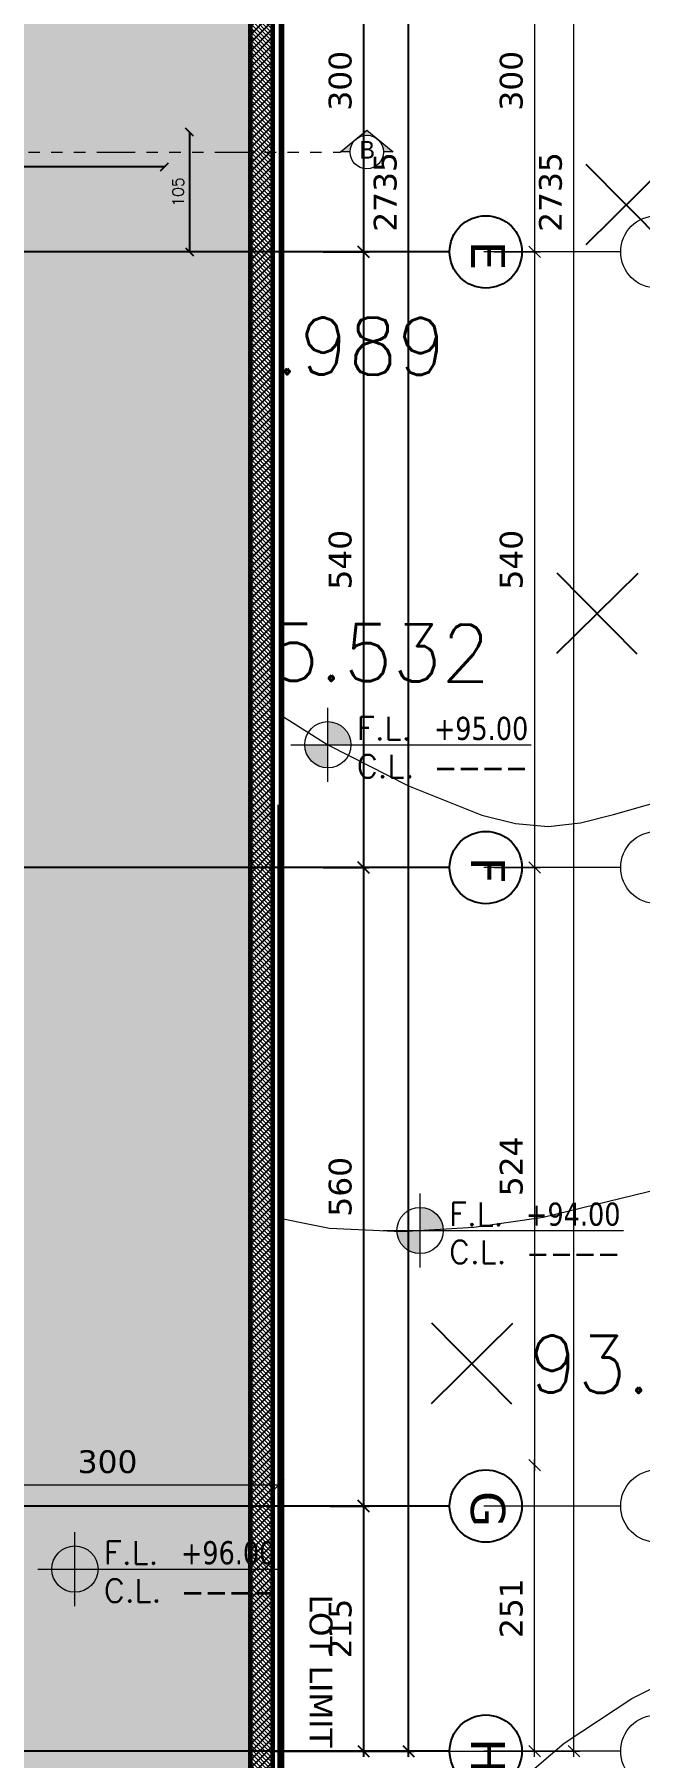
# Model space of a CAD drawing. Header units: inches. Extents: x -48 to 777, y -156 to 510.
# Drawn here: x 607.99 to 613.29, y 127.65 to 142.76 of the extents above; entities that cross this region are included whole.
import ezdxf
from ezdxf.enums import TextEntityAlignment as Align

# ---------------------------------------------------------------- set-up
doc = ezdxf.new("R2010")
doc.units = ezdxf.units.IN
doc.header["$MEASUREMENT"] = 0
doc.set_wipeout_variables(frame=1)
for name, pattern in [('ACAD_ISO06W100', [36, 24, -3, 0, -3, 0, -3, 0, -3]), ('ACAD_ISO10W100', [18, 12, -3, 0, -3]), ('NUHA', [1.45, 0.75, -0.25, 0.2, -0.25])]:
    doc.linetypes.add(name, pattern=pattern)
doc.layers.get('Defpoints').update_dxf_attribs({"lineweight": 5})
for name, color, linetype, lineweight in [('A-ANNOTATION', 34, 'Continuous', 5), ('A-AXIS', 253, 'ACAD_ISO10W100', 5), ('A-AXIS ST', 251, 'ACAD_ISO10W100', 5), ('A-DIM', 9, 'Continuous', 5), ('A-LEVELS', 139, 'Continuous', 20), ('A-LIMIT LOT', 235, 'ACAD_ISO10W100', 20), ('A-PILLARS', 1, 'Continuous', 60), ('A-SIGNS1', 20, 'Continuous', 15), ('A-SIGNS2', 30, 'Continuous', 15), ('A-TEXT', 50, 'Continuous', 15), ('C-STONE', 42, 'Continuous', 30), ('H-PILLARS', 61, 'Continuous', 5)]:
    doc.layers.add(name, color=color, linetype=linetype, lineweight=lineweight)
doc.layers.add('HH-DARK GREY', color=7, linetype='Continuous', lineweight=5, true_color=0x404040)
for name, color, linetype in [('pts pc', 7, 'Continuous'), ('Str-Axes', 8, 'Continuous'), ('str-sunken-slabs', 5, 'Continuous'), ('str-walls', 5, 'Continuous')]:
    doc.layers.add(name, color=color, linetype=linetype)
doc.styles.add('2mm', font='simplex.shx', dxfattribs={"height": 0.5})
doc.styles.add('ROMAN', font='ROMANS.SHX')
doc.styles.add('ROMAND', font='verdana.ttf')
doc.styles.add('ROMANS', font='romans__.ttf', dxfattribs={"height": 0.14})
doc.styles.add('Stretch', font='GOTHIC.TTF', dxfattribs={"width": 0.75, "height": 0.2})
doc.dimstyles.new('M-1.100', dxfattribs={"dimtxt": 0.2, "dimasz": 0.1, "dimexe": 0.05, "dimexo": 0.05, "dimgap": 0.1, "dimtad": 1, "dimlfac": 100, "dimrnd": 0.5, "dimzin": 9, "dimdsep": 46, "dimtxsty": 'ROMAND', "dimblk": 'OBLIQUE', "dimcen": 1, "dimdle": 0.05, "dimclrd": 256, "dimclre": 256, "dimclrt": 2, "dimadec": 0, "dimazin": 0, "dimtfac": 0.666667, "dimtmove": 2, "dimatfit": 3, "dimfxl": 0.04, "dimtolj": 1, "dimtzin": 5, "dimlwd": -1, "dimlwe": -1, "dimarcsym": 0})
doc.dimstyles.new('structure', dxfattribs={"dimtxt": 0.1, "dimasz": 0.07, "dimexe": 0.18, "dimexo": 1, "dimgap": 0.05, "dimtad": 1, "dimdec": 1, "dimlfac": 100, "dimrnd": 0.5, "dimdsep": 46, "dimtxsty": 'ROMAN', "dimblk1": 'OBLIQUE', "dimblk2": 'OBLIQUE', "dimsah": 1, "dimcen": 0.009, "dimse1": 1, "dimse2": 1, "dimclrd": 4, "dimclre": 9, "dimclrt": 1, "dimadec": 0, "dimazin": 0, "dimtfac": 0.066667, "dimtdec": 1, "dimtix": 1, "dimtmove": 2, "dimatfit": 3, "dimldrblk": 'OBLIQUE', "dimfxl": 0.18, "dimtolj": 1, "dimarcsym": 0})

# ---------------------------------------------------------------- blocks, each defined once
blk = doc.blocks.new('_Oblique')
at = {"color": 0, "linetype": 'ByBlock', "lineweight": -2}
blk.add_line((-0.5, -0.5), (0.5, 0.5), dxfattribs=at)
blk = doc.blocks.new('*D975')
at = {"layer": 'A-DIM', "transparency": 16777216}
for p, q in [((-315969.27, -27927.068), (-315972.37, -27927.068)), ((-315972.32, -27928.435), (-315972.32, -27927.018)), ((-315969.32, -27928.435), (-315969.32, -27927.018))]:
    blk.add_line(p, q, dxfattribs=at)
at = {"layer": 'Defpoints', "color": 0, "transparency": 16777216}
for p in [(-315972.32, -27927.068), (-315972.32, -27928.485), (-315969.32, -27928.485)]:
    blk.add_point(p, dxfattribs=at)
at = {"layer": 'A-DIM', "transparency": 16777216, "xscale": 0.1, "yscale": 0.1, "zscale": 0.1, "rotation": 180}
blk.add_blockref('_Oblique', (-315972.32, -27927.068), dxfattribs=at)
at = {"layer": 'A-DIM', "transparency": 16777216, "xscale": 0.1, "yscale": 0.1, "zscale": 0.1}
blk.add_blockref('_Oblique', (-315969.32, -27927.068), dxfattribs=at)
at = {"layer": 'A-DIM', "color": 2, "transparency": 16777216, "insert": (-315970.82, -27926.864), "char_height": 0.2, "attachment_point": 5, "style": 'ROMAND'}
blk.add_mtext('\\A1;300', dxfattribs=at)
blk = doc.blocks.new('GXFHGCGFCD')
at = {"layer": 'A-SIGNS1', "linetype": 'NUHA'}
h = blk.add_hatch(color=256, dxfattribs=at)
h.paths.add_polyline_path([(90.382, 61.33), (90.382, 61.17), (90.542, 61.17, 0.414214)])
h.paths.add_polyline_path([(90.382, 61.17), (90.222, 61.17, 0.414214), (90.382, 61.01)])
at = {"layer": 'A-SIGNS1'}
for p, q in [((90.382, 60.914), (90.382, 61.426)), ((90.126, 61.17), (91.79, 61.17))]:
    blk.add_line(p, q, dxfattribs=at)
blk.add_circle((90.382, 61.17), 0.16, dxfattribs=at)
blk = doc.blocks.new('DGXFHXFGDFD')
at = {"layer": 'A-SIGNS1'}
blk.add_blockref('GXFHGCGFCD', (0, 0), dxfattribs=at)
at = {"layer": 'A-SIGNS2', "linetype": 'NUHA', "style": 'ROMANS'}
for s, p in [('F.L.', (90.583, 61.203)), ('C.L.', (90.583, 60.941))]:
    blk.add_text(s, height=0.16, dxfattribs=at).set_placement(p)
at = {"layer": 'A-SIGNS2', "style": 'ROMANS', "width": 0.910135, "flags": 4}
for tag, p, p2 in [('NIV.FINI', (91.116, 61.203), (91.79, 61.203)), ('NIV.BETON', (91.116, 60.941), (91.79, 60.941))]:
    blk.add_attdef(tag, text='', height=0.16, dxfattribs=at).set_placement(p, p2, align=Align.FIT)
blk = doc.blocks.new('ZDGFHGCGFF')
h = blk.add_hatch(color=256)
h.paths.add_polyline_path([(94.0863, 59.8041), (94.1509, 59.726, 0.223535), (94.0863, 59.7564)])
h.paths.add_polyline_path([(94.1509, 59.726), (94.1951, 59.6725), (94.1509, 59.6191, 0.17452), (94.1701, 59.6725, 0.17452)])
h.paths.add_polyline_path([(94.0863, 59.5887, 0.223535), (94.1509, 59.6191), (94.0863, 59.541)])
for p, q in [((94.0863, 59.7564), (94.0863, 59.8041)), ((94.0863, 59.8041), (94.1951, 59.6725)), ((94.1951, 59.6725), (94.0863, 59.541)), ((94.0863, 59.541), (94.0863, 59.5887))]:
    blk.add_line(p, q)
blk.add_circle((94.0863, 59.6725), 0.0839)
blk = doc.blocks.new('ZDGFHGCJHGHFG')
at = {"layer": 'A-SIGNS1', "rotation": 90}
blk.add_blockref('ZDGFHGCGFF', (154.0776, -34.4137), dxfattribs=at)
at = {"layer": 'A-SIGNS2', "linetype": 'ACAD_ISO06W100', "ltscale": 0.01, "style": 'Stretch', "flags": 12}
blk.add_attdef('A', text='', height=0.0883, dxfattribs=at).set_placement((94.4069, 59.6837), align=Align.MIDDLE)
blk = doc.blocks.new('*D552')
at = {"layer": 'A-DIM', "transparency": 16777216}
for p, q in [((656.51, 319.069), (656.914, 319.069)), ((656.864, 319.119), (656.864, 316.018)), ((656.51, 316.068), (656.914, 316.068))]:
    blk.add_line(p, q, dxfattribs=at)
at = {"layer": 'Defpoints', "color": 0, "transparency": 16777216}
for p in [(656.46, 319.069), (656.46, 316.068), (656.864, 316.068)]:
    blk.add_point(p, dxfattribs=at)
at = {"layer": 'A-DIM', "transparency": 16777216, "xscale": 0.1, "yscale": 0.1, "zscale": 0.1}
for p, rotation in [((656.864, 319.069), 90), ((656.864, 316.068), 270)]:
    blk.add_blockref('_Oblique', p, dxfattribs=dict(at, rotation=rotation))
at = {"layer": 'A-DIM', "color": 2, "transparency": 16777216, "insert": (656.66, 317.569), "char_height": 0.2, "attachment_point": 5, "rotation": 90, "style": 'ROMAND'}
blk.add_mtext('\\A1;300', dxfattribs=at)
blk = doc.blocks.new('*D553')
at = {"layer": 'A-DIM', "transparency": 16777216}
for p, q in [((656.51, 316.068), (656.914, 316.068)), ((656.864, 316.118), (656.864, 310.618)), ((656.51, 310.668), (656.914, 310.668))]:
    blk.add_line(p, q, dxfattribs=at)
at = {"layer": 'Defpoints', "color": 0, "transparency": 16777216}
for p in [(656.46, 316.068), (656.46, 310.668), (656.864, 310.668)]:
    blk.add_point(p, dxfattribs=at)
at = {"layer": 'A-DIM', "transparency": 16777216, "xscale": 0.1, "yscale": 0.1, "zscale": 0.1}
for p, rotation in [((656.864, 316.068), 90), ((656.864, 310.668), 270)]:
    blk.add_blockref('_Oblique', p, dxfattribs=dict(at, rotation=rotation))
at = {"layer": 'A-DIM', "color": 2, "transparency": 16777216, "insert": (656.66, 313.368), "char_height": 0.2, "attachment_point": 5, "rotation": 90, "style": 'ROMAND'}
blk.add_mtext('\\A1;540', dxfattribs=at)
blk = doc.blocks.new('*D554')
at = {"layer": 'A-DIM', "transparency": 16777216}
for p, q in [((656.51, 310.668), (656.914, 310.668)), ((656.864, 310.718), (656.864, 305.376))]:
    blk.add_line(p, q, dxfattribs=at)
at = {"layer": 'Defpoints', "color": 0, "transparency": 16777216}
for p in [(656.46, 310.668), (656.864, 305.426), (656.864, 305.426)]:
    blk.add_point(p, dxfattribs=at)
at = {"layer": 'A-DIM', "transparency": 16777216, "xscale": 0.1, "yscale": 0.1, "zscale": 0.1}
for p, rotation in [((656.864, 310.668), 90), ((656.864, 305.426), 270)]:
    blk.add_blockref('_Oblique', p, dxfattribs=dict(at, rotation=rotation))
at = {"layer": 'A-DIM', "color": 2, "transparency": 16777216, "insert": (656.66, 308.047), "char_height": 0.2, "attachment_point": 5, "rotation": 90, "style": 'ROMAND'}
blk.add_mtext('\\A1;524', dxfattribs=at)
blk = doc.blocks.new('*D555')
at = {"layer": 'A-DIM', "transparency": 16777216}
for p, q in [((656.864, 302.868), (656.864, 305.476)), ((656.344, 302.918), (656.914, 302.918))]:
    blk.add_line(p, q, dxfattribs=at)
at = {"layer": 'Defpoints', "color": 0, "transparency": 16777216}
for p in [(656.864, 305.426), (656.864, 305.426), (656.294, 302.918)]:
    blk.add_point(p, dxfattribs=at)
at = {"layer": 'A-DIM', "transparency": 16777216, "xscale": 0.1, "yscale": 0.1, "zscale": 0.1}
for p, rotation in [((656.864, 305.426), 90), ((656.864, 302.918), 270)]:
    blk.add_blockref('_Oblique', p, dxfattribs=dict(at, rotation=rotation))
at = {"layer": 'A-DIM', "color": 2, "transparency": 16777216, "insert": (656.66, 304.172), "char_height": 0.2, "attachment_point": 5, "rotation": 90, "style": 'ROMAND'}
blk.add_mtext('\\A1;251', dxfattribs=at)
blk = doc.blocks.new('*D556')
at = {"layer": 'A-DIM', "transparency": 16777216}
for p, q in [((656.665, 330.269), (657.259, 330.269)), ((657.209, 302.868), (657.209, 330.319)), ((655.957, 302.918), (657.259, 302.918))]:
    blk.add_line(p, q, dxfattribs=at)
at = {"layer": 'Defpoints', "color": 0, "transparency": 16777216}
for p in [(656.615, 330.269), (657.209, 330.269), (655.907, 302.918)]:
    blk.add_point(p, dxfattribs=at)
at = {"layer": 'A-DIM', "transparency": 16777216, "xscale": 0.1, "yscale": 0.1, "zscale": 0.1}
for p, rotation in [((657.209, 330.269), 90), ((657.209, 302.918), 270)]:
    blk.add_blockref('_Oblique', p, dxfattribs=dict(at, rotation=rotation))
at = {"layer": 'A-DIM', "color": 2, "transparency": 16777216, "insert": (657.004, 316.593), "char_height": 0.2, "attachment_point": 5, "rotation": 90, "style": 'ROMAND'}
blk.add_mtext('\\A1;2735', dxfattribs=at)
blk = doc.blocks.new('*D1949')
at = {"layer": 'Defpoints', "color": 0, "transparency": 16777216}
for p in [(610.674, 155.058), (611.267, 155.058), (610.001, 127.707)]:
    blk.add_point(p, dxfattribs=at)
at = {"layer": 'Str-Axes', "transparency": 16777216}
for p, q in [((611.267, 127.657), (611.267, 155.108)), ((610.724, 155.058), (611.317, 155.058)), ((610.051, 127.707), (611.317, 127.707))]:
    blk.add_line(p, q, dxfattribs=at)
at = {"layer": 'Str-Axes', "transparency": 16777216, "xscale": 0.1, "yscale": 0.1, "zscale": 0.1}
for p, rotation in [((611.267, 155.058), 90), ((611.267, 127.707), 270)]:
    blk.add_blockref('_Oblique', p, dxfattribs=dict(at, rotation=rotation))
at = {"layer": 'Str-Axes', "color": 2, "transparency": 16777216, "insert": (611.063, 141.383), "char_height": 0.2, "attachment_point": 5, "rotation": 90, "style": 'ROMAND'}
blk.add_mtext('\\A1;2735', dxfattribs=at)
blk = doc.blocks.new('*D1860')
at = {"layer": 'Defpoints', "color": 0, "transparency": 16777216}
for p in [(610.468, 140.857), (610.468, 135.457), (610.872, 135.457)]:
    blk.add_point(p, dxfattribs=at)
at = {"layer": 'Str-Axes', "transparency": 16777216}
for p, q in [((610.518, 140.857), (610.922, 140.857)), ((610.872, 140.907), (610.872, 135.407)), ((610.518, 135.457), (610.922, 135.457))]:
    blk.add_line(p, q, dxfattribs=at)
at = {"layer": 'Str-Axes', "transparency": 16777216, "xscale": 0.1, "yscale": 0.1, "zscale": 0.1}
for p, rotation in [((610.872, 140.857), 90), ((610.872, 135.457), 270)]:
    blk.add_blockref('_Oblique', p, dxfattribs=dict(at, rotation=rotation))
at = {"layer": 'Str-Axes', "color": 2, "transparency": 16777216, "insert": (610.668, 138.157), "char_height": 0.2, "attachment_point": 5, "rotation": 90, "style": 'ROMAND'}
blk.add_mtext('\\A1;540', dxfattribs=at)
blk = doc.blocks.new('*D1861')
at = {"layer": 'Defpoints', "color": 0, "transparency": 16777216}
for p in [(610.468, 143.858), (610.468, 140.857), (610.872, 140.857)]:
    blk.add_point(p, dxfattribs=at)
at = {"layer": 'Str-Axes', "transparency": 16777216}
for p, q in [((610.872, 143.908), (610.872, 140.807)), ((610.518, 143.858), (610.922, 143.858)), ((610.518, 140.857), (610.922, 140.857))]:
    blk.add_line(p, q, dxfattribs=at)
at = {"layer": 'Str-Axes', "transparency": 16777216, "xscale": 0.1, "yscale": 0.1, "zscale": 0.1}
for p, rotation in [((610.872, 143.858), 90), ((610.872, 140.857), 270)]:
    blk.add_blockref('_Oblique', p, dxfattribs=dict(at, rotation=rotation))
at = {"layer": 'Str-Axes', "color": 2, "transparency": 16777216, "insert": (610.668, 142.358), "char_height": 0.2, "attachment_point": 5, "rotation": 90, "style": 'ROMAND'}
blk.add_mtext('\\A1;300', dxfattribs=at)
blk = doc.blocks.new('*D1951')
at = {"layer": 'Defpoints', "color": 0, "transparency": 16777216}
for p in [(610.526, 135.457), (610.872, 129.857), (610.9, 129.857)]:
    blk.add_point(p, dxfattribs=at)
at = {"layer": 'Str-Axes', "transparency": 16777216}
for p, q in [((610.576, 135.457), (610.922, 135.457)), ((610.872, 135.507), (610.872, 129.807)), ((610.85, 129.857), (610.822, 129.857))]:
    blk.add_line(p, q, dxfattribs=at)
at = {"layer": 'Str-Axes', "transparency": 16777216, "xscale": 0.1, "yscale": 0.1, "zscale": 0.1}
for p, rotation in [((610.872, 135.457), 90), ((610.872, 129.857), 270)]:
    blk.add_blockref('_Oblique', p, dxfattribs=dict(at, rotation=rotation))
at = {"layer": 'Str-Axes', "color": 2, "transparency": 16777216, "insert": (610.668, 132.657), "char_height": 0.2, "attachment_point": 5, "rotation": 90, "style": 'ROMAND'}
blk.add_mtext('\\A1;560', dxfattribs=at)
blk = doc.blocks.new('*D1916')
at = {"layer": 'Defpoints', "color": 0, "transparency": 16777216}
for p in [(610.526, 129.857), (610.67, 127.707), (610.872, 127.707)]:
    blk.add_point(p, dxfattribs=at)
at = {"layer": 'Str-Axes', "transparency": 16777216}
for p, q in [((610.576, 129.857), (610.922, 129.857)), ((610.872, 129.907), (610.872, 127.657)), ((610.72, 127.707), (610.922, 127.707))]:
    blk.add_line(p, q, dxfattribs=at)
at = {"layer": 'Str-Axes', "transparency": 16777216, "xscale": 0.1, "yscale": 0.1, "zscale": 0.1}
for p, rotation in [((610.872, 129.857), 90), ((610.872, 127.707), 270)]:
    blk.add_blockref('_Oblique', p, dxfattribs=dict(at, rotation=rotation))
at = {"layer": 'Str-Axes', "color": 2, "transparency": 16777216, "insert": (610.668, 128.782), "char_height": 0.2, "attachment_point": 5, "rotation": 90, "style": 'ROMAND'}
blk.add_mtext('\\A1;215', dxfattribs=at)
blk = doc.blocks.new('*D1966')
at = {"layer": 'Defpoints', "color": 0, "transparency": 16777216}
for p in [(605.577, 141.907), (609.127, 141.907), (605.577, 141.604)]:
    blk.add_point(p, dxfattribs=at)
at = {"layer": 'str-sunken-slabs', "color": 4, "lineweight": -2, "transparency": 16777216}
blk.add_line((609.127, 141.604), (605.577, 141.604), dxfattribs=at)
at = {"layer": 'str-sunken-slabs', "color": 4, "lineweight": -2, "transparency": 16777216, "xscale": 0.07, "yscale": 0.07, "zscale": 0.07, "rotation": 180}
blk.add_blockref('_Oblique', (605.577, 141.604), dxfattribs=at)
at = {"layer": 'str-sunken-slabs', "color": 4, "lineweight": -2, "transparency": 16777216, "xscale": 0.07, "yscale": 0.07, "zscale": 0.07}
blk.add_blockref('_Oblique', (609.127, 141.604), dxfattribs=at)
at = {"layer": 'str-sunken-slabs', "color": 1, "transparency": 16777216, "insert": (607.352, 141.704), "char_height": 0.1, "attachment_point": 5, "style": 'ROMAN'}
blk.add_mtext('\\A1;355', dxfattribs=at)
blk = doc.blocks.new('*D1967')
at = {"layer": 'Defpoints', "color": 0, "transparency": 16777216}
for p in [(609.127, 141.907), (609.127, 140.857), (609.346, 140.857)]:
    blk.add_point(p, dxfattribs=at)
at = {"layer": 'str-sunken-slabs', "color": 4, "lineweight": -2, "transparency": 16777216}
blk.add_line((609.346, 141.907), (609.346, 140.857), dxfattribs=at)
at = {"layer": 'str-sunken-slabs', "color": 4, "lineweight": -2, "transparency": 16777216, "xscale": 0.07, "yscale": 0.07, "zscale": 0.07}
for p, rotation in [((609.346, 141.907), 90), ((609.346, 140.857), 270)]:
    blk.add_blockref('_Oblique', p, dxfattribs=dict(at, rotation=rotation))
at = {"layer": 'str-sunken-slabs', "color": 1, "transparency": 16777216, "insert": (609.246, 141.382), "char_height": 0.1, "attachment_point": 5, "rotation": 90, "style": 'ROMAN'}
blk.add_mtext('\\A1;105', dxfattribs=at)
blk = doc.blocks.new('LOT 688  TOPOGRAPHIC PLAN')
at = {"layer": 'A-LEVELS', "color": 209, "linetype": 'Continuous'}
blk.add_lwpolyline([(-315971.86191, -27917.02617), (-315971.27481, -27917.0694), (-315970.70379, -27916.99519), (-315970.53841, -27917.00731), (-315970.54748, -27917.04972), (-315970.61805, -27917.10984), (-315970.88805, -27917.37097), (-315971.06119, -27917.64262), (-315971.14557, -27917.92218), (-315971.14929, -27918.20701), (-315971.08044, -27918.49448), (-315970.94712, -27918.78197), (-315970.75741, -27919.06684), (-315970.51942, -27919.34646), (-315970.24124, -27919.61821), (-315969.59667, -27920.12754), (-315968.88848, -27920.57379), (-315968.18141, -27920.93593), (-315967.53711, -27921.19153), (-315967.24194, -27921.26538), (-315966.95573, -27921.29099), (-315966.67132, -27921.2602), (-315966.3837, -27921.18526), (-315965.78578, -27921.01778)], dxfattribs=at)
at = {"layer": 'A-LEVELS', "linetype": 'Continuous'}
for points in [[(-315971.55993, -27922.42779), (-315971.35728, -27922.646), (-315971.03355, -27923.1453), (-315970.75098, -27923.66507), (-315970.42846, -27924.12924), (-315970.22818, -27924.31779), (-315969.99912, -27924.47357), (-315969.47057, -27924.69569), (-315968.87465, -27924.81334), (-315968.24322, -27924.84429), (-315967.60816, -27924.80633), (-315966.99891, -27924.71692), (-315965.86111, -27924.43959)], [(-315967.41388, -27929.84415), (-315966.815, -27929.33098), (-315966.22398, -27928.93818), (-315965.07657, -27928.37038), (-315964.50003, -27928.07408), (-315963.87019, -27927.93479), (-315962.58428, -27927.73491), (-315962.3039, -27927.57611), (-315962.03632, -27927.38134), (-315961.50181, -27926.98885), (-315961.22346, -27926.82507), (-315960.93009, -27926.70555), (-315960.29313, -27926.61484)]]:
    blk.add_lwpolyline(points, dxfattribs=at)
at = {"layer": 'A-LIMIT LOT', "linetype": 'Continuous', "const_width": 0.1}
blk.add_lwpolyline([(-315996.80172, -27893.57917), (-315985.1164, -27950.2257), (-315970.22923, -27937.16678), (-315964.6636, -27941.43051), (-315964.08799, -27936.87852), (-315969.32038, -27930.53073), (-315969.32038, -27896.23659), (-315996.80172, -27893.57917)], dxfattribs=at)
at = {"layer": 'pts pc', "linetype": 'Continuous'}
for points in [[(-315965.91597, -27915.48743), (-315966.62675, -27916.19063)], [(-315965.91976, -27916.19442), (-315966.62296, -27915.48364)], [(-315970.35261, -27916.71466), (-315971.06339, -27917.41786)], [(-315970.3564, -27917.42165), (-315971.0596, -27916.71087)], [(-315966.17119, -27919.07211), (-315966.88197, -27919.77531)], [(-315966.17498, -27919.7791), (-315966.87818, -27919.06832)], [(-315967.27047, -27925.65031), (-315967.98125, -27926.35351)], [(-315967.27426, -27926.3573), (-315967.97746, -27925.64652)]]:
    blk.add_lwpolyline(points, dxfattribs=at)
at = {"layer": 'pts pc', "color": 1, "char_height": 0.5, "attachment_point": 1, "rotation": 359.692852, "style": '2mm'}
for s, insert, width in [('\\Fsimplex.shx;\\W1.0000000000;\\T1.0000000000;\\o\\l94.989', (-315970.20666, -27916.81895), 3.0714286), ('\\Fsimplex.shx;\\W1.0000000000;\\T1.0000000000;\\o\\l95.532', (-315969.81934, -27919.50936), 3.0714286), ('\\Fsimplex.shx;\\W1.0000000000;\\T1.0000000000;\\o\\l93.652', (-315967.12452, -27925.7546), 3.0714286), ('\\Fsimplex.shx;\\W1.0000000000;\\T1.0000000000;\\o\\l93.182', (-315971.95932, -27926.44969), 2.9761905)]:
    blk.add_mtext(s, dxfattribs=dict(at, insert=insert, width=width))
at = {"linetype": 'Continuous'}
blk.add_wipeout([(-315996.80172, -27893.57917), (-315969.32038, -27896.23659), (-315969.32038, -27930.53073), (-315964.08799, -27936.87852), (-315964.6636, -27941.43051), (-315970.22923, -27937.16678), (-315985.1164, -27950.2257)], dxfattribs=at).dxf.layer = 'A-LIMIT LOT'
at = {"layer": 'A-SIGNS1'}
ref = blk.add_blockref('DGXFHXFGDFD', (-316083.42038, -27998.08855), dxfattribs=dict(at, xscale=1.267200000000003, yscale=1.267200000000003, zscale=1.267200000000003))
ref.add_attrib('NIV.FINI', '+95.00', dxfattribs={"layer": 'A-SIGNS2', "height": 0.202752, "style": 'ROMAND', "width": 0.797031}).set_placement((-315967.95836, -27920.53194), (-315967.1304, -27920.53194), align=Align.FIT)
ref.add_attrib('NIV.BETON', '----', dxfattribs={"layer": 'A-SIGNS2', "height": 0.202752, "style": 'ROMAND', "width": 1.634557}).set_placement((-315967.95836, -27920.86371), (-315967.1304, -27920.86371), align=Align.FIT)
ref = blk.add_blockref('DGXFHXFGDFD', (-316082.61192, -28002.3493), dxfattribs=dict(at, xscale=1.267200000000003, yscale=1.267200000000003, zscale=1.267200000000003))
ref.add_attrib('NIV.FINI', '+94.00', dxfattribs={"layer": 'A-SIGNS2', "height": 0.202752, "style": 'ROMAND', "width": 0.797031}).set_placement((-315967.1499, -27924.79269), (-315966.32194, -27924.79269), align=Align.FIT)
ref.add_attrib('NIV.BETON', '----', dxfattribs={"layer": 'A-SIGNS2', "height": 0.202752, "style": 'ROMAND', "width": 1.634557}).set_placement((-315967.1499, -27925.12445), (-315966.32194, -27925.12445), align=Align.FIT)
at = {"layer": 'A-TEXT', "insert": (-315968.84803, -27928.02741, 93), "char_height": 0.2, "width": 7.1807633, "attachment_point": 1, "rotation": 270, "style": 'ROMAND'}
blk.add_mtext('LOT LIMIT', dxfattribs=at)
at = {"layer": 'A-DIM'}
dim = blk.add_aligned_dim(p1=(-315969.32038, -27928.48546), p2=(-315972.32038, -27928.48546), distance=-1.41759, dimstyle='M-1.100', dxfattribs=at)
dim.commit()
dim.dimension.update_dxf_attribs({"geometry": '*D975', "text_midpoint": (-315970.82038, -27926.86371)})
blk = doc.blocks.new('AXIS')
at = {"layer": 'A-ANNOTATION', "linetype": 'Continuous'}
for centre in [(657.93576, 316.06777), (657.93576, 310.66777), (657.93576, 305.06777), (657.93576, 302.91777)]:
    blk.add_circle(centre, 0.31723, dxfattribs=at)
at = {"layer": 'A-AXIS ST', "ltscale": 0.1}
for p, q in [((657.61853, 316.06777), (627.81853, 316.06777)), ((657.61853, 310.66777), (627.81853, 310.66777)), ((657.61853, 305.06777), (627.81853, 305.06777)), ((657.61853, 302.91777), (627.81853, 302.91777))]:
    blk.add_line(p, q, dxfattribs=at)
at = {"layer": 'A-DIM'}
for base, p1, p2, picture, middle in [((657.20851, 330.26919), (655.90711, 302.91777), (656.61547, 330.26919), '*D556', (657.00434, 316.59348)), ((656.86441, 316.06777), (656.45965, 319.06933), (656.45965, 316.06777), '*D552', (656.66024, 317.56855)), ((656.86441, 310.66777), (656.45965, 316.06777), (656.45965, 310.66777), '*D553', (656.66031, 313.36777)), ((656.86441, 305.42568), (656.45965, 310.66777), (656.86441, 305.42568), '*D554', (656.66024, 308.04672)), ((655.9071052171, 302.9177665352), (656.294272528, 302.9177665352), (655.9071052171, 302.9177665352), '*D555', (656.6602429485, 304.1717239199))]:
    dim = blk.add_linear_dim(base=base, p1=p1, p2=p2, angle=90, dimstyle='M-1.100', dxfattribs=at)
    dim.commit()
    dim.dimension.update_dxf_attribs({"geometry": picture, "text_midpoint": middle})

msp = doc.modelspace()

# ---------------------------------------------------------------- block references
at = {"layer": 'A-TEXT'}
msp.add_blockref('LOT 688  TOPOGRAPHIC PLAN', (316579.44716, 28057.10823), dxfattribs=at)

# ---------------------------------------------------------------- next in the draw order: hatches: boundary and pattern name
at = {"layer": 'H-PILLARS'}
h = msp.add_hatch(dxfattribs=at)
h.set_pattern_fill('ANSI31', color=256, scale=0.2, angle=90)
h.set_pattern_definition([(135, (-143.491753, -175.210882), (-0.0176776695, -0.0176776695), [])])
edge = h.paths.add_edge_path()
edge.add_line((600.92678, 129.60688), (600.92678, 129.15688))
edge.add_arc((604.37678, 129.15688), 3.45, 180, 270)
edge.add_line((604.37678, 125.70688), (610.77962, 125.70688))
edge.add_line((610.77962, 125.70688), (610.07678, 126.55955))
edge.add_line((610.07678, 126.55955), (610.07678, 160.87647))
edge.add_line((610.07678, 160.87647), (609.87678, 160.89581))
edge.add_line((609.87678, 160.89581), (609.87678, 126.48774))
edge.add_line((609.87678, 126.48774), (610.35557, 125.90688))
edge.add_line((610.35557, 125.90688), (604.37678, 125.90688))
edge.add_arc((604.37678, 129.15688), 3.25, 180, 270, ccw=False)
edge.add_line((601.12678, 129.15688), (601.12678, 129.60688))
edge.add_line((601.12678, 129.60688), (600.92678, 129.60688))
at = {"layer": 'HH-DARK GREY'}
h = msp.add_hatch(dxfattribs=at)
h.set_pattern_fill('EARTH', color=256, scale=2)
h.set_pattern_definition([(0, (-242.49175, -174.7109), (0.5, 0.5), [0.5, -0.5]), (0, (-242.49175, -174.5234), (0.5, 0.5), [0.5, -0.5]), (0, (-242.49175, -174.3359), (0.5, 0.5), [0.5, -0.5]), (90, (-242.42925, -174.2734), (-0.5, 0.5), [0.5, -0.5]), (90, (-242.24175, -174.2734), (-0.5, 0.5), [0.5, -0.5]), (90, (-242.05425, -174.2734), (-0.5, 0.5), [0.5, -0.5])])
edge = h.paths.add_edge_path()
edge.add_line((589.47678, 155.05845), (589.47678, 148.30845))
edge.add_line((589.47678, 148.30845), (589.97678, 148.30845))
edge.add_line((589.97678, 148.30845), (589.97678, 143.05688))
edge.add_line((589.97678, 143.05688), (592.77678, 143.05688))
edge.add_line((592.77678, 143.05688), (592.77678, 129.60688))
edge.add_line((592.77678, 129.60688), (597.22678, 129.60688))
edge.add_line((597.22678, 129.60688), (597.22678, 125.90688))
edge.add_line((597.22678, 125.90688), (590.66159, 125.90688))
edge.add_line((590.66159, 125.90688), (582.9059, 163.50387))
edge.add_line((582.9059, 163.50387), (609.87678, 160.89581))
edge.add_line((609.87678, 160.89581), (609.87678, 126.48774))
edge.add_line((609.87678, 126.48774), (610.35557, 125.90688))
edge.add_line((610.35557, 125.90688), (604.37678, 125.90688))
edge.add_arc((604.37678, 129.15688), 3.25, 180, 270, ccw=False)
edge.add_line((601.12678, 129.15688), (601.12678, 129.60688))
edge.add_line((601.12678, 129.60688), (605.57678, 129.60688))
edge.add_line((605.57678, 129.60688), (605.57678, 143.05688))
edge.add_line((605.57678, 143.05688), (607.12678, 143.05688))
edge.add_line((607.12678, 143.05688), (607.12678, 147.60861))
edge.add_line((607.12678, 147.60861), (605.42678, 147.60861))
edge.add_line((605.42678, 147.60861), (605.4268, 154.90849))
edge.add_line((605.4268, 154.90849), (603.57164, 154.90845))
edge.add_line((603.57164, 154.90845), (603.57158, 155.05832))
edge.add_line((603.57158, 155.05832), (589.47678, 155.05853))
edge.add_line((589.47678, 155.05853), (589.47678, 154.98002))
edge.add_line((589.47678, 154.98002), (589.47678, 155.05845))
at = {"layer": 'str-walls'}
h = msp.add_hatch(dxfattribs=at)
h.set_pattern_fill('ANSI31', color=8, scale=0.4)
h.set_pattern_definition([(45, (4e-09, -99), (-0.035355339, 0.035355339), [])])
edge = h.paths.add_edge_path()
edge.add_line((600.92678, 129.60688), (600.92678, 129.15688))
edge.add_arc((604.37678, 129.15688), 3.45, 180, 270)
edge.add_line((604.37678, 125.70688), (610.77962, 125.70688))
edge.add_line((610.77962, 125.70688), (610.07678, 126.55955))
edge.add_line((610.07678, 126.55955), (610.07678, 160.87647))
edge.add_line((610.07678, 160.87647), (609.87678, 160.89581))
edge.add_line((609.87678, 160.89581), (609.87678, 126.48774))
edge.add_line((609.87678, 126.48774), (610.35557, 125.90688))
edge.add_line((610.35557, 125.90688), (604.37678, 125.90688))
edge.add_arc((604.37678, 129.15688), 3.25, 180, 270, ccw=False)
edge.add_line((601.12678, 129.15688), (601.12678, 129.60688))
edge.add_line((601.12678, 129.60688), (600.92678, 129.60688))

# ---------------------------------------------------------------- next in the draw order: linework, layer by layer
at = {"layer": 'A-AXIS', "linetype": 'ACAD_ISO06W100', "ltscale": 0.014}
msp.add_line((586.77664, 141.73298), (610.66993, 141.73298), dxfattribs=at)
at = {"layer": 'A-PILLARS'}
for points in [[(609.87678, 160.89581), (609.87678, 126.48774), (610.35557, 125.90688), (604.37678, 125.90688, -0.41421356), (601.12678, 129.15688), (601.12678, 129.60688), (605.57678, 129.60688), (605.57678, 143.05688), (607.12678, 143.05688), (607.12678, 147.60861), (605.42678, 147.60861), (605.4268, 154.90849), (603.57164, 154.90845), (603.57158, 155.05832), (589.47678, 155.05853), (589.47678, 154.98002), (589.47678, 155.05845)], [(600.92678, 129.60688), (600.92678, 129.15688, 0.41421356), (604.37678, 125.70688), (610.77962, 125.70688), (610.07678, 126.55955), (610.07678, 160.87647), (609.87678, 160.89581), (609.87678, 126.48774), (610.35557, 125.90688), (604.37678, 125.90688, -0.41421356), (601.12678, 129.15688), (601.12678, 129.60688), (600.92678, 129.60688)]]:
    msp.add_lwpolyline(points, format="xyb", dxfattribs=at)
at = {"layer": 'C-STONE'}
msp.add_lwpolyline([(610.12678, 136.00688), (610.12678, 126.5775), (610.88563, 125.65688), (604.37678, 125.65688, -0.41421356), (600.87678, 129.15688), (600.87678, 129.85688), (600.92678, 129.85688)], format="xyb", dxfattribs=at)
at = {"layer": 'Str-Axes', "ltscale": 0.1}
for p, q in [((611.62657, 140.85688), (583.32678, 140.85688)), ((611.62657, 135.45688), (583.32678, 135.45688)), ((611.62657, 129.85688), (583.32678, 129.85688)), ((611.62657, 127.70688), (583.32678, 127.70688))]:
    msp.add_line(p, q, dxfattribs=at)
at = {"layer": 'Str-Axes', "linetype": 'Continuous'}
for centre in [(611.94381, 140.85688), (611.94381, 135.45688), (611.94381, 129.85688), (611.94381, 127.70688)]:
    msp.add_circle(centre, 0.31723, dxfattribs=at)
at = {"layer": 'str-walls'}
msp.add_lwpolyline([(600.92678, 129.60688), (600.92678, 129.15688, 0.41421356), (604.37678, 125.70688), (610.77962, 125.70688), (610.07678, 126.55955), (610.07678, 160.87647), (609.87678, 160.89581), (609.87678, 126.48774), (610.35557, 125.90688), (604.37678, 125.90688, -0.41421356), (601.12678, 129.15688), (601.12678, 129.60688), (600.92678, 129.60688)], format="xyb", dxfattribs=at)

# ---------------------------------------------------------------- next in the draw order: block references
at = {"layer": 'A-DIM'}
msp.add_blockref('AXIS', (-44.49175, -175.21088), dxfattribs=at)
at = {"layer": 'A-SIGNS1'}
ref = msp.add_blockref('ZDGFHGCJHGHFG', (445.69129, 37.30606), dxfattribs=dict(at, xscale=1.75, yscale=1.75, zscale=1.75))
ref.add_attrib('A', 'B', dxfattribs={"layer": 'A-SIGNS2', "linetype": 'ACAD_ISO06W100', "ltscale": 0.01, "height": 0.15457, "style": 'Stretch'}).set_placement((610.90333, 141.7525), align=Align.MIDDLE)
ref = msp.add_blockref('DGXFHXFGDFD', (493.80884, 51.78964), dxfattribs=dict(at, xscale=1.267200000000003, yscale=1.267200000000003, zscale=1.267200000000003))
ref.add_attrib('NIV.FINI', '+96.00', dxfattribs={"layer": 'A-SIGNS2', "height": 0.202752, "style": 'ROMAND', "width": 0.797031}).set_placement((609.27086, 129.34626), (610.09883, 129.34626), align=Align.FIT)
ref.add_attrib('NIV.BETON', '----', dxfattribs={"layer": 'A-SIGNS2', "height": 0.202752, "style": 'ROMAND', "width": 1.634557}).set_placement((609.27086, 129.01449), (610.09883, 129.01449), align=Align.FIT)

# ---------------------------------------------------------------- next in the draw order: texts
at = {"layer": 'Str-Axes', "char_height": 0.3, "width": 5.0170833, "attachment_point": 1, "rotation": 270, "style": 'ROMAND'}
for s, insert in [('\\pi2.4097;E', (612.11375, 143.36421)), ('\\pi2.4127;F', (612.11375, 137.96421)), ('\\pi2.3749;G', (612.11375, 132.36421)), ('\\pi2.3938;H', (612.11375, 130.21421))]:
    msp.add_mtext(s, dxfattribs=dict(at, insert=insert))

# ---------------------------------------------------------------- next in the draw order: dimensions: what is measured, and where the dimension line sits
at = {"layer": 'Str-Axes'}
for base, p1, p2, picture, middle in [((611.26705, 155.05831), (610.00131, 127.70688), (610.67401, 155.05831), '*D1949', (611.06288, 141.3826)), ((610.87245, 140.85688), (610.4677, 143.85845), (610.4677, 140.85688), '*D1861', (610.66829, 142.35767)), ((610.87245, 135.45688), (610.4677, 140.85688), (610.4677, 135.45688), '*D1860', (610.66835, 138.15688)), ((610.87245, 129.85688), (610.52604, 135.45688), (610.90009, 129.85688), '*D1951', (610.66835, 132.65688)), ((610.87245, 127.70688), (610.52604, 129.85688), (610.66965, 127.70688), '*D1916', (610.66829, 128.78188))]:
    dim = msp.add_linear_dim(base=base, p1=p1, p2=p2, angle=90, dimstyle='M-1.100', dxfattribs=at)
    dim.commit()
    dim.dimension.update_dxf_attribs({"geometry": picture, "text_midpoint": middle})
at = {"layer": 'str-sunken-slabs'}
for p2, distance, picture, middle in [((609.12678, 140.85688), 0.21938, '*D1967', (609.24616, 141.38209)), ((605.57678, 141.9073), 0.30345, '*D1966', (607.35178, 141.70385))]:
    dim = msp.add_aligned_dim(p1=(609.12678, 141.9073), p2=p2, distance=distance, dimstyle='structure', override={"dimfxl": 0.04}, dxfattribs=at)
    dim.commit()
    dim.dimension.update_dxf_attribs({"geometry": picture, "text_midpoint": middle})

doc.saveas('drawing.dxf')
